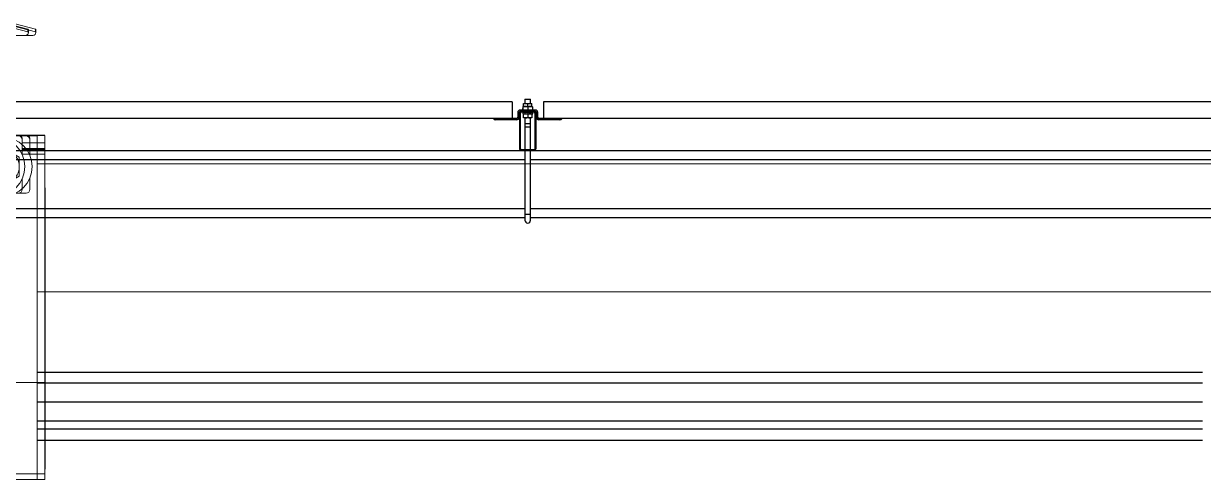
# Model space of a CAD drawing. Header units: feet. Extents: x 0.3 to 98.5, y -18.6 to 31.5.
# Drawn here: x 81.108 to 82.818, y 6.271 to 6.932 of the extents above; entities that cross this region are included whole.
import ezdxf

# ---------------------------------------------------------------- set-up
doc = ezdxf.new("R2010")
doc.units = ezdxf.units.FT
doc.header["$MEASUREMENT"] = 0
for name, color, linetype in [('ATI CENTER SUPPORT', 7, 'Continuous'), ('DC FEEEDERS', 1, 'Continuous'), ('DC STRING CABLES', 30, 'Continuous')]:
    doc.layers.add(name, color=color, linetype=linetype)

# ---------------------------------------------------------------- blocks, each defined once
blk = doc.blocks.new('CLAMP')
at = {"color": 3, "linetype": 'Continuous', "lineweight": 15}
for p, q in [((-0.01439587906901707, 0.1298962130334331), (-0.01439587906901707, 0.1287449907478617)), ((-0.004798626367520598, 0.1326443036068738), (-0.01417172662998567, 0.1301865137858691)), ((-0.004798626367520598, 0.1314930813212918), (-0.01417172662998567, 0.1290352915338548)), ((-0.01417172662998567, 0.1301865137858691), (-0.01417172662998567, 0.1290352915338548)), ((-0.004798626367520598, 0.1326443036068738), (-0.004798626367520598, 0.1314930813212918)), ((0.004798626333975875, 0.1326443036068738), (-0.004798626367520598, 0.1326443036068738)), ((0.004798626333975875, 0.1314930813212918), (-0.004798626367520598, 0.1314930813212918)), ((0.004798626333975875, 0.1326443036068738), (0.004798626333975875, 0.1314930813212918)), ((0.01417172659643384, 0.1301865137858691), (0.004798626333975875, 0.1326443036068738)), ((0.01417172659643384, 0.1290352915338548), (0.004798626333975875, 0.1314930813212918)), ((0.01417172659643384, 0.1301865137858691), (0.01417172659643384, 0.1290352915338548)), ((0.01439587903547235, 0.1298962130334331), (0.01439587903547235, 0.1287449907478617)), ((-0.01311624537995115, 0.127466574984636), (-0.003998855286706515, 0.127466574984636)), ((-0.003199084239422945, 0.1266675651116387), (-0.003199084239422945, 0.09098773627755463)), ((0.003199084239422945, 0.1242129183640124), (0.003199084239422945, 0.1266675651116387)), ((0.003199084239422944, 0.09098773624404183), (0.003199084239422945, 0.1242129183640124)), ((0.00399885528669941, 0.127466574984636), (0.01311624534640643, 0.127466574984636)), ((-0.003710937708337525, 0.09162684573262325), (-0.003698954095273876, 0.09163956448314892)), ((-0.003710937708337525, 0.09162684573262325), (-0.003710937708337525, 0.0904763699588429)), ((-0.003199084239422945, 0.09098773627755463), (-0.003710937708337525, 0.0904763699588429)), ((-0.003710937708337525, 0.0904763699588429), (-0.003199084239422945, 0.08996500367367943)), ((-0.003199084239422945, 0.09213895856312782), (-0.003698954095273876, 0.09163956448314892)), ((-0.003199084239422945, 0.08996500367367943), (-0.003199084239422945, 0.08509190809895273)), ((0.003199084205878222, 0.09213895856312782), (0.003698954061729154, 0.09163956448314892)), ((0.003199084205878222, 0.09098773627755463), (0.003710937674792802, 0.0904763699588429)), ((0.003710937674792802, 0.0904763699588429), (0.003199084205878222, 0.08996500367367943)), ((0.003199084239422945, 0.0839094949473349), (0.003199084239422944, 0.08996500370719224)), ((0.003710937674792802, 0.09162684573262325), (0.003698954061729154, 0.09163956448314892)), ((0.003710937674792802, 0.09162684573262325), (0.003710937674792802, 0.0904763699588429)), ((-0.01823478013619351, 0.08077331040825442), (-0.01823478013619351, 0.0839094949473349)), ((-0.0117214446394307, 0.082809807811282), (-0.0117214446394307, 0.08213670027835107)), ((-0.0117214446394307, 0.08213670027835107), (-0.0117214446394307, 0.07551346538764392)), ((-0.007181590635912727, 0.0839094949473349), (-0.01021542018382959, 0.08373198649400848)), ((-0.01021542018382959, 0.0839094949473349), (-0.01021542018382959, 0.08373198649400848)), ((-0.003548296680495611, 0.08509710985918062), (-0.004861600470757566, 0.08509710985918062)), ((-0.003549628450290498, 0.08509589193335643), (-0.004861600470757566, 0.08509589193335643)), ((-0.004861600470757566, 0.08479470389906574), (-0.00414776108799586, 0.08483907472967012)), ((-0.00414776108799586, 0.08408700340066133), (-0.004861600470757566, 0.08404523685576137)), ((-0.00414776108799586, 0.08483907472967012), (-0.00414776108799586, 0.08408700340066133)), ((0.01021542015028487, 0.08373198649400848), (0.007181590602368004, 0.0839094949473349)), ((0.01021542015028487, 0.0839094949473349), (0.01021542015028487, 0.08373198649400848)), ((0.01172144463941649, 0.082809807811282), (0.01172144463941649, 0.08213670027835107)), ((0.01172144463941649, 0.07551346538764392), (0.01172144463941649, 0.08213670027835107)), ((0.01823478013619351, 0.08077331040825442), (0.01823478013619351, 0.0839094949473349)), ((-0.01823478013619351, 0.0782353062522283), (-0.01823478013619351, 0.08077331040825442)), ((-0.01823478013619351, 0.08077331040825442), (-0.0117214446394307, 0.08077331040825442)), ((-0.01823478013619351, 0.0782353062522283), (-0.01823478013619351, 0.07778579264175)), ((-0.01823478013619351, 0.0782353062522283), (-0.0117214446394307, 0.0782353062522283)), ((-0.01823478013619351, 0.07778579264175), (-0.01823478013619351, 0.07583831357466764)), ((-0.0117214446394307, 0.07778579264175), (-0.01823478013619351, 0.07778579264175)), ((-1.677236127761716e-11, 0.0786839298128843), (-0.003595770690420608, 0.07660791066810546)), ((0.003595770656861674, 0.07660791066810546), (-1.677236127761716e-11, 0.0786839298128843)), ((0.01172144463941649, 0.08077331040825442), (0.01823478013619351, 0.08077331040825442)), ((0.01172144463941649, 0.0782353062522283), (0.01823478013619351, 0.0782353062522283)), ((0.01823478013619351, 0.07778579264175), (0.01172144463941649, 0.07778579264175)), ((0.01823478013619351, 0.0782353062522283), (0.01823478013619351, 0.08077331040825442)), ((0.01823478013619351, 0.0782353062522283), (0.01823478013619351, 0.07778579264175)), ((0.01823478013619351, 0.07778579264175), (0.01823478013619351, 0.07583831357466764)), ((-0.01823478013619351, 0.07583831357466764), (-0.01823478013619351, -0.02358258059671314)), ((-0.0117214446394307, 0.07583831357466764), (-0.01823478013619351, 0.07583831357466764)), ((-0.003595770690420608, 0.07660791066810546), (-0.007191541364054643, 0.07453189148976946)), ((-0.007191541364054643, 0.07037985313309925), (-0.007191541364054643, 0.07453189148976946)), ((0.007191541364047538, 0.07453189148976946), (0.003595770656861674, 0.07660791066810546)), ((0.007191541364047538, 0.07037985313309925), (0.007191541364047538, 0.07453189148976946)), ((0.01823478013619351, 0.07583831357466764), (0.01172144463941649, 0.07583831357466764)), ((0.01823478013619351, 0.07583831357466764), (0.01823478013619351, -0.02358258059671314)), ((-0.007191541364054643, 0.06622781480998441), (-0.007191541364054643, 0.07037985313309925)), ((0.007191541364047538, 0.06622781480998441), (0.007191541364047538, 0.07037985313309925)), ((-0.0117214446394307, 0.0652462409121135), (-0.0117214446394307, 0.06046379805403035)), ((-0.007191541364054643, 0.06622781480998441), (-0.003595770690420608, 0.06415179563165019)), ((-0.003595770690420608, 0.06415179563165019), (-1.677236127761716e-11, 0.06207577645331419)), ((-1.677236127761716e-11, 0.06207577645331419), (0.003595770656861674, 0.06415179563165019)), ((0.003595770656861674, 0.06415179563165019), (0.007191541364047538, 0.06622781480998441)), ((0.01172144463941649, 0.06046379805403035), (0.01172144463941649, 0.0652462409121135)), ((-0.01012190251133305, 0.05886577834159468), (-0.005583217748810654, 0.05886577834159468)), ((0.005583217748817759, 0.05886577834159468), (0.01012190251132594, 0.05886577834159468)), ((0.01823478013619351, -0.02358258059671314), (-0.01823478013619351, -0.02358258059671314)), ((-0.01823478013619351, -0.06326747562251), (-0.01823478013619351, -0.02358258059671314)), ((0.01823478013619351, -0.06326747562251), (0.01823478013619351, -0.02358258059671314)), ((0.01823478013619351, -0.06326747562251), (-0.01823478013619351, -0.06326747562251)), ((-0.01823478013619351, -0.06573478283980094), (-0.01823478013619351, -0.06326747562251)), ((0.01823478013619351, -0.06573478283980094), (-0.01823478013619351, -0.06573478283980094)), ((0.01823478013619351, -0.06573478283980094), (0.01823478013619351, -0.06326747562251))]:
    blk.add_line(p, q, dxfattribs=at)
at = {"color": 3}
for p, q in [((-0.01823478013619351, 0.0839094949473349), (0.01823478013619351, 0.0839094949473349)), ((-0.01823478013619351, 0.06120492388741638), (-0.01823478013619351, -0.06120492388741638))]:
    blk.add_line(p, q, dxfattribs=at)
at = {"color": 3, "linetype": 'Continuous', "lineweight": 15}
for radius in [0.01279633693693193, 0.004798626351348265, 0.003598969763508833]:
    blk.add_circle((-1.677236127761716e-11, 0.07037985313309925), radius, dxfattribs=at)
at = {"color": 3}
blk.add_circle((0, 0), 0.001468251009832691, dxfattribs=at)
at = {"color": 3, "linetype": 'Continuous', "lineweight": 15}
for centre, radius, start, end in [((-0.01409569419036316, 0.1298961174420832), 0.0003001849005565807, 104.6720091426993, 179.9817583273999), ((-0.01409569419036316, 0.1287448951565118), 0.0003001849005798663, 104.6720091452997, 179.9817583237994), ((-0.01311685405767449, 0.128745599995975), 0.001279025164742439, 180.0272924107003, 270.0272664350998), ((0.01311685402411555, 0.128745599995975), 0.001279025164714322, 269.9727335644997, 359.9727075900991), ((0.01409569415680423, 0.1298961174420832), 0.0003001849005603722, 0.01824167080079556, 75.32799085330021), ((0.01409569415680423, 0.1287448951565118), 0.0003001849005614123, 0.01824167260012449, 75.32799085369959), ((-0.003998474867319857, 0.1266671843231819), 0.0007993907279524112, 0.02729241099994475, 90.02726643579999), ((0.003998474867312751, 0.1266671843231819), 0.0007993907279628461, 89.97273356550035, 179.972707589), ((-0.01033500993772307, 0.08289541565966196), 0.001389075205851073, 133.1103241237991, 183.5333432729001), ((-0.01012276951050595, 0.0821359982573), 0.001598675271910271, 93.32241776470013, 179.9748391512997), ((-0.004206123688323515, 0.08509235032221696), 0.001007039541364204, 273.3224177638996, 359.9748391507998), ((0.01012276951051305, 0.0821359982573), 0.001598675271928054, 0.02516084899986749, 86.6775822356), ((0.0101859501635424, 0.08283448584924358), 0.001535692774013485, 359.0792370251004, 44.42826549430035), ((-1.677236127761716e-11, 0.07037985313309925), 0.007191541358559756, 60.00000000000048, 119.9999999999995), ((-1.677236127761716e-11, 0.07037985313309925), 0.007191541358559756, 119.9999999999995, 180), ((-1.677236127761716e-11, 0.07037985313309925), 0.007191541358563615, 0, 60.00000000000048), ((-1.677236127761716e-11, 0.07037985313309925), 0.007191541358554086, 180, 239.9999999999004), ((-1.677236127761716e-11, 0.07037985313309925), 0.007191541358563615, 299.9999999999994, 0), ((-1.677236127761716e-11, 0.07037985313309925), 0.007191541358554992, 239.9999999999004, 299.9999999999994), ((-0.01012266338362977, 0.06046455963093678), 0.001598781455914351, 180.0272924109999, 270.0272664354999), ((0.01012266335008505, 0.06046455963093678), 0.001598781455935221, 269.9727335655003, 359.9727075887004)]:
    blk.add_arc(centre, radius, start, end, dxfattribs=at)
blk.add_ellipse((-0.004206669824004194, 0.08590663954596067), major_axis=(0, 0.001069394072090679), ratio=0.9422023292000001, start_param=3.200091272179716, end_param=4.712388980384703, dxfattribs=at)

msp = doc.modelspace()

# ---------------------------------------------------------------- linework, layer by layer
at = {"color": 7, "linetype": 'Continuous', "lineweight": 25}
for p, q in [((81.83139610413878, 6.810178210552564), (81.83139610413878, 6.808721498228939)), ((81.83180074645088, 6.810178210552564), (81.83139610413878, 6.810178210552564)), ((81.83180074645085, 6.811877708263472), (81.83180074645085, 6.806698286668341)), ((81.83180074645085, 6.811877708263472), (81.845558585063, 6.811877708263505)), ((81.83261003107518, 6.811877708263472), (81.83261003107513, 6.816005059847082)), ((81.83261003107513, 6.816005059847082), (81.84474930043875, 6.816005059847077)), ((81.83463324263559, 6.822479336841023), (81.83463324263559, 6.816005059847091)), ((81.83463324263559, 6.822479336841013), (81.842726088878, 6.822479336841013)), ((81.83867966575687, 6.811877708263472), (81.83867966575694, 6.815462941943305)), ((81.83867966575687, 6.811263307972538), (81.83867966575687, 6.80669828666836)), ((81.842726088878, 6.816005059847091), (81.842726088878, 6.822479336841023)), ((81.84474930043868, 6.811877708263472), (81.84474930043875, 6.816005059847077)), ((81.84555858506289, 6.811263307972558), (81.845558585063, 6.811877708263505)), ((81.84555858506289, 6.811263307972558), (81.84555858506292, 6.806698286668374)), ((81.84596322737511, 6.810178210552564), (81.84555858506292, 6.810178210552564)), ((81.84596322737511, 6.8079122136047), (81.84596322737511, 6.810178210552564)), ((81.7921457997804, 6.792535805748008), (81.79214579978029, 6.79455901730861)), ((81.82249397318932, 6.792535805748022), (81.7921457997804, 6.792535805748008)), ((81.82249397318928, 6.794559017308615), (81.8160196962757, 6.794559017308615)), ((81.82249397318932, 6.792535805748022), (81.82249397318928, 6.794559017308615)), ((81.82613575399827, 6.803056505863135), (81.82411254243766, 6.803056505863135)), ((81.82411254243766, 6.803056505863135), (81.8241125424377, 6.796177586557098)), ((81.8241125424377, 6.796177586557098), (81.82613575399834, 6.796177586557098)), ((81.82613575399827, 6.803056505863135), (81.82613575399834, 6.796177586557098)), ((81.82654039639337, 6.801437936610782), (81.82654039639337, 6.751262289907956)), ((81.82775432324688, 6.806698286672207), (81.82775432324681, 6.804675075111609)), ((81.84960500810132, 6.806698286672211), (81.82775432324688, 6.806698286672207)), ((81.84960500810125, 6.804675075111618), (81.82775432324681, 6.804675075111609)), ((81.82775432332971, 6.801437936610782), (81.82775432332969, 6.751262289907956)), ((81.84758179662356, 6.803461148171385), (81.82977753489033, 6.80346114817138)), ((81.83139610413886, 6.8079122136047), (81.83139610413878, 6.808721498228939)), ((81.83139610413886, 6.8079122136047), (81.83180074645092, 6.807934693733145)), ((81.83139610413886, 6.80346114817138), (81.83139610413878, 6.80265186354714)), ((81.83139610413886, 6.80346114817138), (81.8318107186049, 6.803438114034378)), ((81.83139610413878, 6.80265186354714), (81.83139610413878, 6.801195151223515)), ((81.83139610413878, 6.801195151223515), (81.84596322737511, 6.801195151223515)), ((81.83183535665125, 6.803461148171389), (81.8318353566513, 6.802651863547146)), ((81.83183535665125, 6.803461148171389), (81.83296641716092, 6.803394278757301)), ((81.83261003107513, 6.795368301928994), (81.83261003107518, 6.801195151223524)), ((81.84474930043875, 6.795368301928998), (81.83261003107513, 6.795368301928994)), ((81.83278321798477, 6.803461148171385), (81.83278321798477, 6.803405109673468)), ((81.83310013385321, 6.803461148171394), (81.83310013385316, 6.80265186354715)), ((81.83310013385321, 6.803461148171394), (81.83416272470694, 6.803384086291061)), ((81.83416272470694, 6.803384086291061), (81.8341627247069, 6.803124517712642)), ((81.8346332426357, 6.795368301928994), (81.83463324263559, 6.749239078347354)), ((81.83503788494781, 6.803461148171394), (81.83503788494784, 6.802651863547155)), ((81.83503788494781, 6.803461148171394), (81.83573144187085, 6.803384086291061)), ((81.83573144187085, 6.803384086291061), (81.83573144187078, 6.802898938815247)), ((81.83741488855496, 6.803461148171394), (81.83741488855503, 6.802651863547155)), ((81.83741488855503, 6.80265186354714), (81.83994444295885, 6.80346114817138)), ((81.83741488855496, 6.803461148171394), (81.83765575834659, 6.803384086291071)), ((81.83765575834659, 6.803384086291071), (81.83765575834659, 6.802728925427493)), ((81.83867966575694, 6.801195151223538), (81.83867966575694, 6.795910419832785)), ((81.83994444295885, 6.803461148171389), (81.83994444295885, 6.802651863547155)), ((81.842321446566, 6.803461148171389), (81.84162788964304, 6.803384086291066)), ((81.842321446566, 6.803461148171389), (81.84232144656593, 6.802651863547146)), ((81.842726088878, 6.749239078347358), (81.84272608887807, 6.795368301928994)), ((81.84425919766065, 6.803461148171394), (81.84319660680698, 6.803384086291056)), ((81.84425919766065, 6.803461148171394), (81.84425919766068, 6.802651863547155)), ((81.84552397486254, 6.803461148171389), (81.84425919766065, 6.803386373294425)), ((81.8445761135292, 6.803405109673473), (81.8445761135292, 6.803461148171385)), ((81.8447493004387, 6.801195151223524), (81.84474930043875, 6.795368301928998)), ((81.84552397486254, 6.803461148171389), (81.84552397486254, 6.802651863547155)), ((81.84596322737511, 6.80346114817138), (81.84552397486254, 6.803436745254014)), ((81.84596322737511, 6.8079122136047), (81.84555858506292, 6.80793469373315)), ((81.84596322737511, 6.801195151223515), (81.84596322737511, 6.80346114817138)), ((81.84960500810125, 6.804675075111618), (81.84960500810132, 6.806698286672211)), ((81.84960500818417, 6.751262289907961), (81.84960500818417, 6.801437936610787)), ((81.85081893512051, 6.751262289907961), (81.85081893512051, 6.801437936610787)), ((81.85324678891027, 6.803056505863135), (81.85122357734967, 6.803056505863135)), ((81.85122357734971, 6.796177586557098), (81.85122357734967, 6.803056505863135)), ((81.85122357734971, 6.796177586557098), (81.85324678891031, 6.796177586557098)), ((81.85324678891031, 6.796177586557098), (81.85324678891027, 6.803056505863135)), ((81.8548653581588, 6.794559017308615), (81.85486535815889, 6.792535805748022)), ((81.86133963523314, 6.79455901730862), (81.8548653581588, 6.794559017308615)), ((81.88521353156781, 6.792535805748031), (81.85486535815889, 6.792535805748022)), ((81.88521353156777, 6.794559017308629), (81.88521353156781, 6.792535805748031)), ((81.83463324263573, 6.787376616264633), (81.835543687838, 6.786466171062363)), ((81.8346332426357, 6.787376616264633), (81.84272608887807, 6.787376616264633)), ((81.84181564367586, 6.786466171062363), (81.835543687838, 6.786466171062363)), ((81.84181564367586, 6.786466171062363), (81.84272608887811, 6.787376616264633)), ((78.42305786245429, 6.748025151411052), (84.51012821036659, 6.748025151410991)), ((81.82977753489028, 6.749239078347354), (81.84758179662356, 6.749239078347358)), ((81.83463324263559, 6.748025151411009), (81.83463324263555, 6.646864573381151)), ((81.84272608887792, 6.646864573381151), (81.842726088878, 6.748025151411009)), ((80.94927586371838, 6.650910996502333), (81.83463324263589, 6.650910996502328)), ((81.84272608887827, 6.650910996502328), (83.6215336929557, 6.650910996502314))]:
    msp.add_line(p, q, dxfattribs=at)
at = {"color": 8, "linetype": 'Continuous', "lineweight": 25}
for p, q in [((81.842726088878, 6.782015105629029), (81.83463324263559, 6.782015105629029)), ((80.94927586371807, 6.735076597423193), (81.83463324263559, 6.735076597423188)), ((81.842726088878, 6.735076597423188), (83.62153369295538, 6.735076597423173)), ((80.94927586371807, 6.663859550490159), (81.83463324263559, 6.66385955049015)), ((81.83463324263559, 6.655766704247773), (81.842726088878, 6.655766704247773)), ((81.842726088878, 6.66385955049015), (83.62153369295538, 6.663859550490136))]:
    msp.add_line(p, q, dxfattribs=at)
at = {"color": 7, "linetype": 'Continuous', "lineweight": 25}
for centre, radius, start, end in [((81.83538692772883, 6.801121970647965), 0.01075673830159747, 90.78153714720702, 109.4746208534165), ((81.8357744724572, 6.806513786253158), 0.009492158702160192, 90.78245018526583, 109.4737078154434), ((81.83506248418766, 6.800948428654635), 0.01093072448869627, 70.67545128429971, 89.06839071555623), ((81.83554942413798, 6.806705239133308), 0.00930031026908935, 70.33172607769536, 89.41211592191155), ((81.84185954463321, 6.806427365984258), 0.009578792334073294, 90.86772227458395, 109.3884357265199), ((81.84227665533592, 6.801061464955168), 0.01081739039614866, 90.83440817296189, 109.4217498279364), ((81.84158532553515, 6.806516397634885), 0.009489541203529808, 70.5236912642564, 89.22015073529906), ((81.84197221726888, 6.801120926516603), 0.01075778488130258, 70.52629658382634, 89.21754541583488), ((81.79214579978029, 6.796177586557088), 0.003641780809078696, 206.3878000282508, 270.0000000011725), ((81.82249397318928, 6.796177586557093), 0.001618569248477184, 270.0000000002051, 4.803930146432457e-08), ((81.82249397318928, 6.796177586557093), 0.003641780809078696, 270.0000000010455, 1.121855425020792e-08), ((81.82775432324672, 6.803056505863135), 0.003641780809078696, 89.99999999765504, 179.9999999949339), ((81.82775432324672, 6.803056505863135), 0.001618569248477184, 89.9999999979677, 179.9999999584747), ((81.82977753489033, 6.801437936610782), 0.003237138496960119, 90, 179.9999999983714), ((81.82977753489033, 6.801437936610782), 0.002023211560598637, 90, 180), ((81.8357686791793, 6.804827144311844), 0.00945965291548175, 250.493888837384, 269.2499531621469), ((81.83551629779365, 6.804853566443063), 0.009486135575891876, 270.776463029477, 289.4796949708906), ((81.8418099073762, 6.804668122644467), 0.009300310270772601, 250.3317260795738, 269.4121159198987), ((81.84158485905652, 6.804859575524048), 0.009492158703270406, 270.7824501858912, 289.4737078142), ((81.84758179662356, 6.801437936610787), 0.003237138496957244, 8.140184429550466e-10, 90), ((81.84758179662356, 6.801437936610787), 0.002023211560598637, 1.302551642027843e-09, 90), ((81.84960500810118, 6.803056505863135), 0.003641780809078696, 1.954132796291185e-08, 89.99999999765504), ((81.84960500810118, 6.803056505863135), 0.001618569248482934, 2.279801240123088e-08, 89.9999999979677), ((81.8548653581588, 6.796177586557098), 0.003641780809075821, 179.9999999815451, 270.0000000011725), ((81.8548653581588, 6.796177586557098), 0.001618569248482934, 179.9999999649886, 270.0000000002051), ((81.88521353156777, 6.796177586557103), 0.003641780809074081, 270.0000000010455, 333.6121999714551), ((81.82977753489028, 6.751262289907956), 0.003237138496960119, 179.9999999967433, 270), ((81.82977753489028, 6.751262289907956), 0.002023211560601512, 180, 270), ((81.84758179662356, 6.751262289907961), 0.002023211560601512, 270, 3.908265592582369e-09), ((81.84758179662356, 6.751262289907961), 0.003237138496960119, 270, 5.699350433683008e-09), ((81.83867966575679, 6.646864573381151), 0.004046423121197273, 180.0000000000408, 0)]:
    msp.add_arc(centre, radius, start, end, dxfattribs=at)
for centre, major_axis, ratio, start_param, end_param in [((81.83867966575694, 6.80831685591682), (0.00728219710411751, 0.0004489850461502071), 0.313995686916862, 2.773169766097536, 3.12223561649825), ((81.83867966575694, 6.803056505859256), (0.007282197104117516, 0.0004489850461473322), 0.313995686916821, 2.773169766094863, 3.12223561649609), ((81.83867966575694, 6.803056505859256), (0.007275662498080729, 0.001257818239535215), 0.2696128487548393, 2.396883931187993, 2.745949781588218), ((81.83867966575694, 6.803056505859256), (0.007274690734230032, 0.001856798127714569), 0.1935411780525163, 2.045035615667111, 2.394101466061199), ((81.83867966575694, 6.803056505859256), (0.007280181429477286, 0.002212973360427607), 0.1002607130745942, 1.714862204694917, 2.063928055085125), ((81.83867966575694, 6.803056505859256), (0.007280181429477286, 0.002212973360430483), 0.1002607130739701, 4.85645485828803, 5.205520708689155), ((81.83867966575694, 6.803056505859256), (0.005893711321685435, 0.001791524878231111), 0.1002607130734522, 4.898099935668925, 5.205520708685329), ((81.83867966575694, 6.803056505859256), (0.007274690734230032, 0.001856798127717444), 0.1935411780518506, 5.186628269258907, 5.535694119666986), ((81.83867966575694, 6.803056505859256), (0.005889266298844759, 0.001503181239840831), 0.1935411780511129, 5.3287460421693, 5.535694119662594), ((81.83867966575694, 6.803056505859256), (0.007275662498080724, 0.00125781823953809), 0.2696128487545039, 5.538476584790189, 5.887542435186629), ((81.83867966575694, 6.80831685591682), (0.00728219710411751, 0.0004489850461502071), 0.3139956869168135, 5.91476241968829, 6.263828270087597), ((81.83867966575694, 6.803056505859256), (0.00728219710411751, 0.0004489850461530824), 0.3139956869168544, 5.91476241969325, 6.263828270087809)]:
    msp.add_ellipse(centre, major_axis=major_axis, ratio=ratio, start_param=start_param, end_param=end_param, dxfattribs=at)
at = {"layer": 'ATI CENTER SUPPORT', "color": 1}
for p, q in [((81.8160196962757, 6.818837556031914), (80.96788941007325, 6.818837556031914)), ((81.8160196962757, 6.818837556031914), (81.8160196962757, 6.794559017304763)), ((81.86133963523314, 6.818837556031904), (81.86133963523314, 6.794559017304755)), ((83.60292014659547, 6.8188375560319), (81.86133963523314, 6.818837556031904)), ((81.8160196962757, 6.794559017304763), (80.96788941007325, 6.794559017304763)), ((83.60292014659551, 6.794559017304749), (81.86133963523314, 6.794559017304755))]:
    msp.add_line(p, q, dxfattribs=at)
at = {"layer": 'ATI CENTER SUPPORT', "color": 8, "linetype": 'Continuous', "lineweight": 15}
for p, q in [((81.12676985534635, 6.728776361042518), (83.30461431574369, 6.728776382704072)), ((81.12676985534631, 6.543218346797872), (83.22772712466323, 6.543218368459423))]:
    msp.add_line(p, q, dxfattribs=at)
at = {"layer": 'DC FEEEDERS'}
for points in [[(82.81715995981135, 6.425805370479786), (81.12676985534635, 6.425805370479786)], [(82.81715995981135, 6.343722037146405), (81.12676985534635, 6.343722037146405)]]:
    msp.add_lwpolyline(points, dxfattribs=at)
at = {"layer": 'DC STRING CABLES', "flags": 128}
for points in [[(81.12676985534635, 6.41106932250149), (82.81715995981135, 6.41106932250149)], [(81.12676985534635, 6.383364118414984), (82.81715995981135, 6.383364118414984)], [(81.12676985534635, 6.355658914328478), (82.81715995981135, 6.355658914328478)], [(81.12676985534635, 6.327953710241969), (82.81715995981135, 6.327953710241969)]]:
    msp.add_lwpolyline(points, dxfattribs=at)

# ---------------------------------------------------------------- block references
at = {"xscale": 3.333333333333333, "yscale": 3.333333333333333, "zscale": 3.333333333333333}
msp.add_blockref('CLAMP', (81.06658100372701, 6.489985200700263), dxfattribs=at)
at = {"layer": 'ATI CENTER SUPPORT', "xscale": -3.333333333333333, "yscale": 3.333333333333333, "zscale": 3.333333333333333}
msp.add_blockref('CLAMP', (81.07748701981004, 6.489985200700263), dxfattribs=at)

doc.saveas('drawing.dxf')
